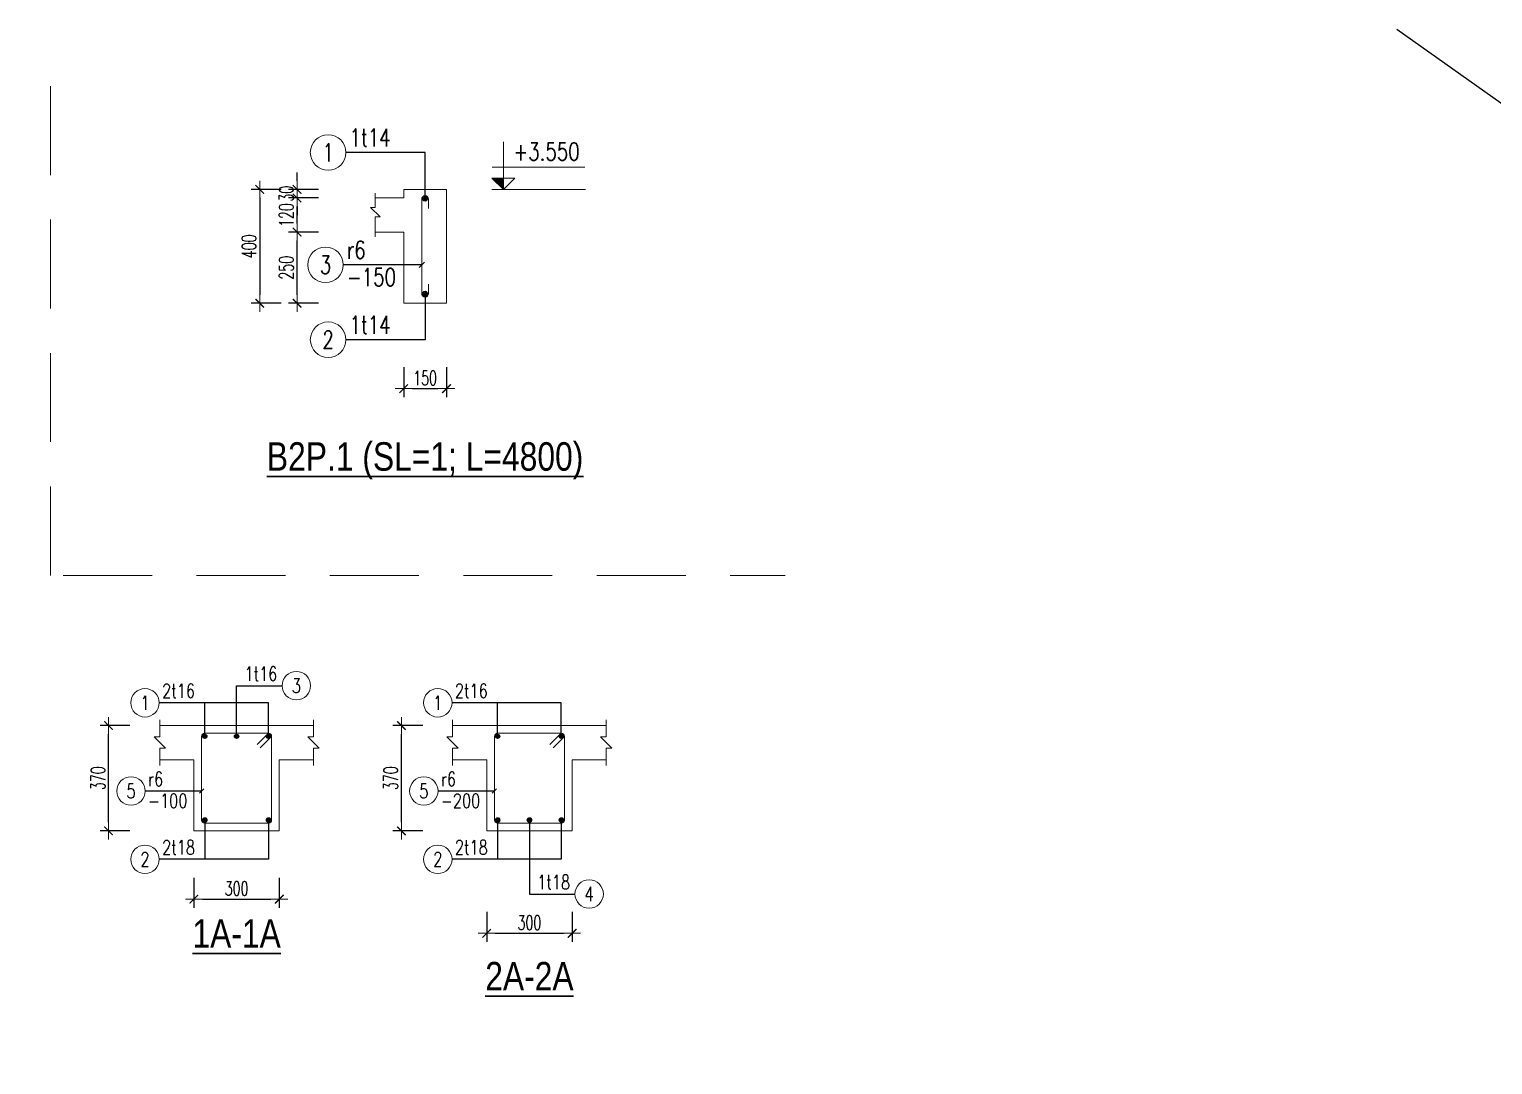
# Model space of a CAD drawing. Header units: millimetres. Extents: x -529861 to -223882, y -171969 to 61504.
# Drawn here: x -459896 to -449611, y -89539 to -82263 of the extents above; entities that cross this region are included whole.
import ezdxf
from ezdxf.enums import TextEntityAlignment as Align

# ---------------------------------------------------------------- set-up
doc = ezdxf.new("R2010")
doc.units = ezdxf.units.MM
doc.header["$LTSCALE"] = 5000
doc.linetypes.add('HIDDEN', pattern=[0.375, 0.25, -0.125])
doc.layers.get('Defpoints').update_dxf_attribs({"color": 143})
for name, color, linetype, lineweight in [('kata_dim', 8, 'Continuous', 15), ('kata_net khuat', 9, 'HIDDEN', 5), ('kata_net manh', 8, 'Continuous', 5), ('kata_net thay', 4, 'Continuous', 20), ('kata_text', 7, 'Continuous', 30), ('kata_thep chu', 1, 'Continuous', 35), ('kata_thep dai', 220, 'Continuous', 20), ('S-dims', 8, 'Continuous', 18)]:
    doc.layers.add(name, color=color, linetype=linetype, lineweight=lineweight)
doc.layers.add('KCS_Plotter', color=11, linetype='Continuous', plot=False)
doc.styles.add('kata_text', font='arial.ttf', dxfattribs={"width": 0.8})
doc.styles.add('vnsimpli', font='vnsimli.shx', dxfattribs={"width": 0.65})
doc.dimstyles.new('kata_dim_20', dxfattribs={"dimscale": 20, "dimtxt": 2.5, "dimasz": 1.5, "dimexe": 1.5, "dimexo": 2.5, "dimtad": 1, "dimdec": 0, "dimzin": 0, "dimdsep": 46, "dimtxsty": 'vnsimpli', "dimblk": 'kata_block_ArchTick', "dimcen": 0.09, "dimdle": 1.2, "dimclrd": 8, "dimclre": 8, "dimclrt": 3, "dimadec": 0, "dimazin": 0, "dimtfac": 1, "dimtdec": 0, "dimtix": 1, "dimtofl": 0, "dimtmove": 0, "dimatfit": 3, "dimfxl": 3.75, "dimfxlon": 1, "dimtolj": 1, "dimtzin": 0, "dimarcsym": 0})
doc.dimstyles.new('kata_dim_25', dxfattribs={"dimscale": 25, "dimtxt": 2.5, "dimasz": 1.5, "dimexe": 1.5, "dimexo": 2.5, "dimtad": 1, "dimdec": 0, "dimzin": 0, "dimdsep": 46, "dimtxsty": 'kata_text', "dimblk": 'kata_block_ArchTick', "dimcen": 0.09, "dimdle": 1.2, "dimclrd": 8, "dimclre": 8, "dimclrt": 3, "dimadec": 0, "dimazin": 0, "dimtfac": 1, "dimtdec": 0, "dimtix": 1, "dimtofl": 0, "dimtmove": 0, "dimatfit": 3, "dimfxl": 3.75, "dimfxlon": 1, "dimtolj": 1, "dimtzin": 0, "dimarcsym": 0})
doc.dimstyles.new('kata_dim_40', dxfattribs={"dimscale": 40, "dimtxt": 2.5, "dimasz": 1.5, "dimexe": 1.5, "dimexo": 2.5, "dimtad": 1, "dimdec": 0, "dimzin": 0, "dimdsep": 46, "dimtxsty": 'vnsimpli', "dimblk": 'kata_block_ArchTick', "dimcen": 0.09, "dimdle": 1.2, "dimclrd": 8, "dimclre": 8, "dimclrt": 3, "dimadec": 0, "dimazin": 0, "dimtfac": 1, "dimtdec": 0, "dimtix": 1, "dimtofl": 0, "dimtmove": 0, "dimatfit": 3, "dimfxl": 3.75, "dimfxlon": 1, "dimtolj": 1, "dimtzin": 0, "dimarcsym": 0})

# ---------------------------------------------------------------- blocks, each defined once
blk = doc.blocks.new('kata_block_ArchTick')
at = {"color": 8}
blk.add_line((1, 0), (-1, 0), dxfattribs=at)
at = {"color": 8, "const_width": 0.15}
blk.add_lwpolyline([(-0.5, -0.5), (0.5, 0.5)], dxfattribs=at)
blk = doc.blocks.new('*D109')
at = {"layer": 'Defpoints', "color": 0, "linetype": 'ByBlock', "ltscale": 1500, "transparency": 16777216}
for p in [(-458738.4506775968, -87895.75851547522), (-458138.4506775968, -87895.75851547522), (-458138.4506775968, -88375.75851547522)]:
    blk.add_point(p, dxfattribs=at)
at = {"layer": 'kata_dim', "color": 8, "linetype": 'ByBlock', "lineweight": -2, "ltscale": 1500, "transparency": 16777216}
for p, q in [((-458738.4506775968, -88225.75851547522), (-458738.4506775968, -88435.75851547522)), ((-458138.4506775968, -88225.75851547522), (-458138.4506775968, -88435.75851547522)), ((-458678.4506775968, -88375.75851547522), (-458198.4506775968, -88375.75851547522))]:
    blk.add_line(p, q, dxfattribs=at)
at = {"layer": 'kata_dim', "color": 8, "linetype": 'ByBlock', "lineweight": -2, "ltscale": 1500, "transparency": 16777216, "xscale": 60, "yscale": 60, "zscale": 60, "rotation": 180}
blk.add_blockref('kata_block_ArchTick', (-458738.4506775968, -88375.75851547522), dxfattribs=at)
at = {"layer": 'kata_dim', "color": 8, "linetype": 'ByBlock', "lineweight": -2, "ltscale": 1500, "transparency": 16777216, "xscale": 60, "yscale": 60, "zscale": 60}
blk.add_blockref('kata_block_ArchTick', (-458138.4506775968, -88375.75851547522), dxfattribs=at)
at = {"layer": 'kata_dim', "color": 3, "linetype": 'ByBlock', "ltscale": 1500, "transparency": 16777216, "insert": (-458438.4506775968, -88300.75851547522), "char_height": 100, "attachment_point": 5, "style": 'vnsimpli'}
blk.add_mtext('\\A1;300', dxfattribs=at)
blk = doc.blocks.new('kata_block_TD')
at = {"color": 6, "linetype": 'ByBlock', "lineweight": -2, "style": 'kata_text', "width": 0.8}
blk.add_attdef('SECTDET2', text='', height=5, dxfattribs=at).set_placement((0, 7.970649532882817), align=Align.CENTER)
at = {"color": 0, "linetype": 'ByBlock', "lineweight": -2, "style": 'kata_text', "width": 0.8}
blk.add_attdef('SECTDET1', text='', height=5, dxfattribs=at).set_placement((0, 1.470649532882817), align=Align.CENTER)
blk = doc.blocks.new('*D110')
at = {"layer": 'Defpoints', "color": 0, "linetype": 'ByBlock', "ltscale": 1500, "transparency": 16777216}
for p in [(-459338.4506775986, -87155.75851547525), (-458738.450677597, -87155.75851547525), (-458738.450677597, -87895.75851547525)]:
    blk.add_point(p, dxfattribs=at)
at = {"layer": 'kata_dim', "color": 8, "linetype": 'ByBlock', "lineweight": -2, "ltscale": 1500, "transparency": 16777216}
for p, q in [((-459188.4506775986, -87155.75851547525), (-459398.4506775986, -87155.75851547525)), ((-459338.4506775986, -87835.75851547525), (-459338.4506775986, -87215.75851547525)), ((-459188.4506775986, -87895.75851547525), (-459398.4506775986, -87895.75851547525))]:
    blk.add_line(p, q, dxfattribs=at)
at = {"layer": 'kata_dim', "color": 8, "linetype": 'ByBlock', "lineweight": -2, "ltscale": 1500, "transparency": 16777216, "xscale": 60, "yscale": 60, "zscale": 60}
for p, rotation in [((-459338.4506775986, -87155.75851547525), 90), ((-459338.4506775986, -87895.75851547525), 270)]:
    blk.add_blockref('kata_block_ArchTick', p, dxfattribs=dict(at, rotation=rotation))
at = {"layer": 'kata_dim', "color": 3, "linetype": 'ByBlock', "ltscale": 1500, "transparency": 16777216, "insert": (-459413.4506775985, -87525.7585154751), "char_height": 100, "attachment_point": 5, "rotation": 90, "style": 'vnsimpli'}
blk.add_mtext('\\A1;370', dxfattribs=at)
blk = doc.blocks.new('kata_block_THEP')
at = {"layer": 'kata_thep chu', "color": 0}
for p, q in [((-0.5, 0), (0.5, 0)), ((-0.3535533905960619, 0.353553390592424), (0.3535533905960619, -0.353553390592424)), ((0.3535533905960619, 0.353553390592424), (-0.3535533905960619, -0.353553390592424)), ((0, 0.5), (0, -0.5))]:
    blk.add_line(p, q, dxfattribs=at)
at = {"layer": 'kata_thep chu', "color": 0, "const_width": 0.08333333333333334}
blk.add_lwpolyline([(-0.5, -1.818989403545856e-12, 1), (0.5000000000145519, -1.818989403545856e-12, 1), (-0.5, -1.818989403545856e-12, 1)], format="xyb", dxfattribs=at)
blk = doc.blocks.new('*U68')
blk.add_circle((-2.5, 0), 2.5)
at = {"layer": 'kata_text', "color": 3, "style": 'vnsimpli', "width": 0.75}
blk.add_attdef('DK1', (0.5, 0.8455043070534884), '', height=2.5, dxfattribs=at)
at = {"layer": 'kata_text', "color": 7, "style": 'vnsimpli', "width": 0.75}
blk.add_attdef('SH2', text='', height=2.5, dxfattribs=at).set_placement((-2.5, 0), align=Align.MIDDLE)
blk = doc.blocks.new('*U54')
blk.add_circle((2.5, 0), 2.5)
at = {"layer": 'kata_text', "color": 3, "style": 'vnsimpli', "width": 0.75}
blk.add_attdef('DK2', text='', height=2.5, dxfattribs=at).set_placement((-0.85, 0.8455043070534884), align=Align.RIGHT)
at = {"layer": 'kata_text', "color": 7, "style": 'vnsimpli', "width": 0.75}
blk.add_attdef('SH3', text='', height=2.5, dxfattribs=at).set_placement((2.5, 0), align=Align.MIDDLE)
blk = doc.blocks.new('*U70')
blk.add_circle((-2.5, 0), 2.5)
at = {"layer": 'kata_text', "color": 3, "style": 'vnsimpli', "width": 0.75}
for tag, p in [('DK1', (0.5, 0.8455043070534884)), ('KC1', (0.5, -2.972544307831413))]:
    blk.add_attdef(tag, p, '', height=2.5, dxfattribs=at)
at = {"layer": 'kata_text', "color": 7, "style": 'vnsimpli', "width": 0.75}
blk.add_attdef('SH2', text='', height=2.5, dxfattribs=at).set_placement((-2.5, 0), align=Align.MIDDLE)
blk = doc.blocks.new('*D112')
at = {"layer": 'Defpoints', "color": 0, "linetype": 'ByBlock', "ltscale": 1500, "transparency": 16777216}
for p in [(-456680.6340097902, -87895.75851547522), (-456080.6340097902, -87895.75851547522), (-456080.6340097902, -88615.75851547522)]:
    blk.add_point(p, dxfattribs=at)
at = {"layer": 'kata_dim', "color": 8, "linetype": 'ByBlock', "lineweight": -2, "ltscale": 1500, "transparency": 16777216}
for p, q in [((-456680.6340097902, -88465.75851547522), (-456680.6340097902, -88675.75851547522)), ((-456080.6340097902, -88465.75851547522), (-456080.6340097902, -88675.75851547522)), ((-456620.6340097902, -88615.75851547522), (-456140.6340097902, -88615.75851547522))]:
    blk.add_line(p, q, dxfattribs=at)
at = {"layer": 'kata_dim', "color": 8, "linetype": 'ByBlock', "lineweight": -2, "ltscale": 1500, "transparency": 16777216, "xscale": 60, "yscale": 60, "zscale": 60, "rotation": 180}
blk.add_blockref('kata_block_ArchTick', (-456680.6340097902, -88615.75851547522), dxfattribs=at)
at = {"layer": 'kata_dim', "color": 8, "linetype": 'ByBlock', "lineweight": -2, "ltscale": 1500, "transparency": 16777216, "xscale": 60, "yscale": 60, "zscale": 60}
blk.add_blockref('kata_block_ArchTick', (-456080.6340097902, -88615.75851547522), dxfattribs=at)
at = {"layer": 'kata_dim', "color": 3, "linetype": 'ByBlock', "ltscale": 1500, "transparency": 16777216, "insert": (-456380.6340097902, -88540.75851547522), "char_height": 100, "attachment_point": 5, "style": 'vnsimpli'}
blk.add_mtext('\\A1;300', dxfattribs=at)
blk = doc.blocks.new('*D111')
at = {"layer": 'Defpoints', "color": 0, "linetype": 'ByBlock', "ltscale": 1500, "transparency": 16777216}
for p in [(-457280.6340097921, -87155.75851547525), (-456680.6340097904, -87155.75851547525), (-456680.6340097904, -87895.75851547525)]:
    blk.add_point(p, dxfattribs=at)
at = {"layer": 'kata_dim', "color": 8, "linetype": 'ByBlock', "lineweight": -2, "ltscale": 1500, "transparency": 16777216}
for p, q in [((-457130.6340097921, -87155.75851547525), (-457340.6340097921, -87155.75851547525)), ((-457280.6340097921, -87835.75851547525), (-457280.6340097921, -87215.75851547525)), ((-457130.6340097921, -87895.75851547525), (-457340.6340097921, -87895.75851547525))]:
    blk.add_line(p, q, dxfattribs=at)
at = {"layer": 'kata_dim', "color": 8, "linetype": 'ByBlock', "lineweight": -2, "ltscale": 1500, "transparency": 16777216, "xscale": 60, "yscale": 60, "zscale": 60}
for p, rotation in [((-457280.6340097921, -87155.75851547525), 90), ((-457280.6340097921, -87895.75851547525), 270)]:
    blk.add_blockref('kata_block_ArchTick', p, dxfattribs=dict(at, rotation=rotation))
at = {"layer": 'kata_dim', "color": 3, "linetype": 'ByBlock', "ltscale": 1500, "transparency": 16777216, "insert": (-457355.634009792, -87525.7585154751), "char_height": 100, "attachment_point": 5, "rotation": 90, "style": 'vnsimpli'}
blk.add_mtext('\\A1;370', dxfattribs=at)
blk = doc.blocks.new('kata_block_CT')
at = {"layer": 'S-dims', "linetype": 'ByBlock', "ltscale": 1500}
blk.add_hatch(color=256, dxfattribs=at).paths.add_polyline_path([(-1.818989403545856e-12, 1.596954857557193), (-1.612010908635057, 1.596954857557193), (-1.818989403545856e-12, -4.547473508864641e-13)])
h = blk.add_hatch(dxfattribs=at)
h.set_pattern_fill('ANSI31', color=256, scale=1.406250541793835, style=0)
h.set_pattern_definition([(45.00000000000001, (-1.818989403545856e-12, 5.002220859751105e-12), (-3.157122508925225, 3.157122508925225), [])])
h.paths.add_polyline_path([(-1.818989403545856e-12, 1.596954857557193), (-1.818989403545856e-12, -4.547473508864641e-13), (1.612010908922457, 1.596954857557193)])
for p, q in [((-1.592704896860596, 3.140833880479022), (11.46947077315235, 3.140833880479022)), ((11.56125648125999, 5.002220859751105e-12), (-1.638695725139769, 5.002220859751105e-12))]:
    blk.add_line(p, q, dxfattribs=at)
for points in [[(-1.818989403545856e-12, 6.694950748643805), (-1.818989403545856e-12, -4.547473508864641e-13)], [(-1.818989403545856e-12, -4.547473508864641e-13), (-1.612010908635057, 1.596954857557193), (-1.818989403545856e-12, 1.596954857557193)], [(-1.818989403545856e-12, -4.547473508864641e-13), (1.612010908922457, 1.596954857557193), (-1.818989403545856e-12, 1.596954857557193)]]:
    blk.add_lwpolyline(points, dxfattribs=at)
at = {"layer": 'S-dims', "color": 3, "style": 'vnsimpli', "width": 0.75}
blk.add_attdef('CT', (1.409564409344966, 4.068271311703484), '', height=2.5, dxfattribs=at)
blk = doc.blocks.new('*D243')
at = {"layer": 'Defpoints', "color": 0, "linetype": 'ByBlock', "ltscale": 1500, "transparency": 16777216}
for p in [(-457263.8222898365, -84188.26718021223), (-456963.8222898365, -84188.26718021223), (-456963.8222898365, -84788.26718021223)]:
    blk.add_point(p, dxfattribs=at)
at = {"layer": 'kata_dim', "color": 8, "linetype": 'ByBlock', "lineweight": -2, "ltscale": 1500, "transparency": 16777216}
for p, q in [((-457263.8222898365, -84638.26718021223), (-457263.8222898365, -84848.26718021223)), ((-456963.8222898365, -84638.26718021223), (-456963.8222898365, -84848.26718021223)), ((-457203.8222898365, -84788.26718021223), (-457023.8222898365, -84788.26718021223))]:
    blk.add_line(p, q, dxfattribs=at)
at = {"layer": 'kata_dim', "color": 8, "linetype": 'ByBlock', "lineweight": -2, "ltscale": 1500, "transparency": 16777216, "xscale": 60, "yscale": 60, "zscale": 60, "rotation": 180}
blk.add_blockref('kata_block_ArchTick', (-457263.8222898365, -84788.26718021223), dxfattribs=at)
at = {"layer": 'kata_dim', "color": 8, "linetype": 'ByBlock', "lineweight": -2, "ltscale": 1500, "transparency": 16777216, "xscale": 60, "yscale": 60, "zscale": 60}
blk.add_blockref('kata_block_ArchTick', (-456963.8222898365, -84788.26718021223), dxfattribs=at)
at = {"layer": 'kata_dim', "color": 3, "linetype": 'ByBlock', "ltscale": 1500, "transparency": 16777216, "insert": (-457113.8222898365, -84713.26718021223), "char_height": 100, "attachment_point": 5, "style": 'vnsimpli'}
blk.add_mtext('\\A1;150', dxfattribs=at)
blk = doc.blocks.new('*D244')
at = {"layer": 'Defpoints', "color": 0, "linetype": 'ByBlock', "ltscale": 1500, "transparency": 16777216}
for p in [(-458013.8222898382, -83688.26718021223), (-457263.8222898365, -83688.26718021223), (-457263.8222898365, -84188.26718021223)]:
    blk.add_point(p, dxfattribs=at)
at = {"layer": 'kata_dim', "color": 8, "linetype": 'ByBlock', "lineweight": -2, "ltscale": 1500, "transparency": 16777216}
for p, q in [((-457863.8222898382, -83688.26718021223), (-458073.8222898382, -83688.26718021223)), ((-458013.8222898382, -84128.26718021223), (-458013.8222898382, -83748.26718021223)), ((-457863.8222898382, -84188.26718021223), (-458073.8222898382, -84188.26718021223))]:
    blk.add_line(p, q, dxfattribs=at)
at = {"layer": 'kata_dim', "color": 8, "linetype": 'ByBlock', "lineweight": -2, "ltscale": 1500, "transparency": 16777216, "xscale": 60, "yscale": 60, "zscale": 60}
for p, rotation in [((-458013.8222898382, -83688.26718021223), 90), ((-458013.8222898382, -84188.26718021223), 270)]:
    blk.add_blockref('kata_block_ArchTick', p, dxfattribs=dict(at, rotation=rotation))
at = {"layer": 'kata_dim', "color": 3, "linetype": 'ByBlock', "ltscale": 1500, "transparency": 16777216, "insert": (-458088.8222898382, -83938.26718021231), "char_height": 100, "attachment_point": 5, "rotation": 90, "style": 'vnsimpli'}
blk.add_mtext('\\A1;250', dxfattribs=at)
blk = doc.blocks.new('*D245')
at = {"layer": 'Defpoints', "color": 0, "linetype": 'ByBlock', "ltscale": 1500, "transparency": 16777216}
for p in [(-458013.8222898382, -83448.26718021223), (-457263.8222898365, -83448.26718021223), (-457263.8222898365, -83688.26718021223)]:
    blk.add_point(p, dxfattribs=at)
at = {"layer": 'kata_dim', "color": 8, "linetype": 'ByBlock', "lineweight": -2, "ltscale": 1500, "transparency": 16777216}
for p, q in [((-457863.8222898382, -83448.26718021223), (-458073.8222898382, -83448.26718021223)), ((-458013.8222898382, -83628.26718021223), (-458013.8222898382, -83508.26718021223)), ((-457863.8222898382, -83688.26718021223), (-458073.8222898382, -83688.26718021223))]:
    blk.add_line(p, q, dxfattribs=at)
at = {"layer": 'kata_dim', "color": 8, "linetype": 'ByBlock', "lineweight": -2, "ltscale": 1500, "transparency": 16777216, "xscale": 60, "yscale": 60, "zscale": 60}
for p, rotation in [((-458013.8222898382, -83448.26718021223), 90), ((-458013.8222898382, -83688.26718021223), 270)]:
    blk.add_blockref('kata_block_ArchTick', p, dxfattribs=dict(at, rotation=rotation))
at = {"layer": 'kata_dim', "color": 3, "linetype": 'ByBlock', "ltscale": 1500, "transparency": 16777216, "insert": (-458088.8222898382, -83568.26718021231), "char_height": 100, "attachment_point": 5, "rotation": 90, "style": 'vnsimpli'}
blk.add_mtext('\\A1;120', dxfattribs=at)
blk = doc.blocks.new('*D246')
at = {"layer": 'Defpoints', "color": 0, "linetype": 'ByBlock', "ltscale": 1500, "transparency": 16777216}
for p in [(-458013.8222898382, -83388.26718021226), (-457263.8222898368, -83388.26718021226), (-457263.8222898368, -83448.26718021226)]:
    blk.add_point(p, dxfattribs=at)
at = {"layer": 'kata_dim', "color": 8, "linetype": 'ByBlock', "lineweight": -2, "ltscale": 1500, "transparency": 16777216}
for p, q in [((-458013.8222898382, -83328.26718021226), (-458013.8222898382, -83268.26718021226)), ((-457863.8222898382, -83388.26718021226), (-458073.8222898382, -83388.26718021226)), ((-457863.8222898382, -83448.26718021226), (-458073.8222898382, -83448.26718021226)), ((-458013.8222898382, -83508.26718021226), (-458013.8222898382, -83568.26718021226))]:
    blk.add_line(p, q, dxfattribs=at)
at = {"layer": 'kata_dim', "color": 8, "linetype": 'ByBlock', "lineweight": -2, "ltscale": 1500, "transparency": 16777216, "xscale": 60, "yscale": 60, "zscale": 60}
for p, rotation in [((-458013.8222898382, -83388.26718021226), 270), ((-458013.8222898382, -83448.26718021226), 90)]:
    blk.add_blockref('kata_block_ArchTick', p, dxfattribs=dict(at, rotation=rotation))
at = {"layer": 'kata_dim', "color": 3, "linetype": 'ByBlock', "ltscale": 1500, "transparency": 16777216, "insert": (-458088.822289838, -83418.26718021212), "char_height": 100, "attachment_point": 5, "rotation": 90, "style": 'vnsimpli'}
blk.add_mtext('\\A1;30', dxfattribs=at)
blk = doc.blocks.new('*D247')
at = {"layer": 'Defpoints', "color": 0, "linetype": 'ByBlock', "ltscale": 1500, "transparency": 16777216}
for p in [(-457263.8222898368, -83388.26718021226), (-458275.8222898382, -84188.26718021226), (-457263.8222898368, -84188.26718021226)]:
    blk.add_point(p, dxfattribs=at)
at = {"layer": 'kata_dim', "color": 8, "linetype": 'ByBlock', "lineweight": -2, "ltscale": 1500, "transparency": 16777216}
for p, q in [((-458125.8222898382, -83388.26718021226), (-458335.8222898382, -83388.26718021226)), ((-458275.8222898382, -83448.26718021226), (-458275.8222898382, -84128.26718021226)), ((-458125.8222898382, -84188.26718021226), (-458335.8222898382, -84188.26718021226))]:
    blk.add_line(p, q, dxfattribs=at)
at = {"layer": 'kata_dim', "color": 8, "linetype": 'ByBlock', "lineweight": -2, "ltscale": 1500, "transparency": 16777216, "xscale": 60, "yscale": 60, "zscale": 60}
for p, rotation in [((-458275.8222898382, -83388.26718021226), 90), ((-458275.8222898382, -84188.26718021226), 270)]:
    blk.add_blockref('kata_block_ArchTick', p, dxfattribs=dict(at, rotation=rotation))
at = {"layer": 'kata_dim', "color": 3, "linetype": 'ByBlock', "ltscale": 1500, "transparency": 16777216, "insert": (-458350.8222898381, -83788.26718021212), "char_height": 100, "attachment_point": 5, "rotation": 90, "style": 'vnsimpli'}
blk.add_mtext('\\A1;400', dxfattribs=at)

msp = doc.modelspace()

# ---------------------------------------------------------------- linework, layer by layer
at = {"layer": 'kata_dim', "linetype": 'ByBlock', "ltscale": 1500}
for points in [[(-458978.4506775968, -87435.75851547522), (-458978.4506775968, -87315.75851547522), (-458938.4506775968, -87315.75851547522), (-459018.4506775968, -87235.75851547522), (-458978.4506775968, -87235.75851547522), (-458978.4506775968, -87115.75851547522)], [(-457898.4506775968, -87435.75851547522), (-457898.4506775968, -87315.75851547522), (-457858.4506775968, -87315.75851547522), (-457938.4506775968, -87235.75851547522), (-457898.4506775968, -87235.75851547522), (-457898.4506775968, -87115.75851547522)], [(-456920.6340097902, -87435.75851547522), (-456920.6340097902, -87315.75851547522), (-456880.6340097902, -87315.75851547522), (-456960.6340097902, -87235.75851547522), (-456920.6340097902, -87235.75851547522), (-456920.6340097902, -87115.75851547522)], [(-455840.6340097902, -87435.75851547522), (-455840.6340097902, -87315.75851547522), (-455800.6340097902, -87315.75851547522), (-455880.6340097902, -87235.75851547522), (-455840.6340097902, -87235.75851547522), (-455840.6340097902, -87115.75851547522)]]:
    msp.add_lwpolyline(points, dxfattribs=at)
at = {"layer": 'kata_net khuat', "ltscale": 0.5}
for p, q in [((-459745.3407174314, -86100.26858858603), (-459745.3407174314, -82512.7687108454)), ((-471845.1049399269, -86100.26858858603), (-454582.6048049783, -86100.26858858603))]:
    msp.add_line(p, q, dxfattribs=at)
at = {"layer": 'kata_net manh', "linetype": 'ByBlock', "ltscale": 1500}
msp.add_lwpolyline([(-457463.8222898365, -83721.60051354555), (-457463.8222898365, -83581.60051354555), (-457430.4889565032, -83581.60051354555), (-457497.1556231698, -83514.93384687886), (-457463.8222898365, -83514.93384687886), (-457463.8222898365, -83414.93384687886)], dxfattribs=at)
at = {"layer": 'kata_net thay', "linetype": 'ByBlock', "ltscale": 1500}
for points in [[(-457463.8222898365, -83448.26718021223), (-457263.8222898365, -83448.26718021223), (-457263.8222898365, -83388.26718021223), (-456963.8222898365, -83388.26718021223), (-456963.8222898365, -83788.26718021223), (-456963.8222898365, -83788.26718021223)], [(-457463.8222898365, -83688.26718021223), (-457263.8222898365, -83688.26718021223), (-457263.8222898365, -84188.26718021223), (-456963.8222898365, -84188.26718021223), (-456963.8222898365, -83788.26718021223), (-456963.8222898365, -83788.26718021223)], [(-458978.4506775968, -87155.75851547522), (-458738.4506775968, -87155.75851547522), (-458738.4506775968, -87155.75851547522), (-458138.4506775968, -87155.75851547522), (-458138.4506775968, -87155.75851547522), (-457898.4506775968, -87155.75851547522)], [(-456920.6340097902, -87155.75851547522), (-456680.6340097902, -87155.75851547522), (-456680.6340097902, -87155.75851547522), (-456080.6340097902, -87155.75851547522), (-456080.6340097902, -87155.75851547522), (-455840.6340097902, -87155.75851547522)], [(-458978.4506775968, -87395.75851547522), (-458738.4506775968, -87395.75851547522), (-458738.4506775968, -87895.75851547522), (-458138.4506775968, -87895.75851547522), (-458138.4506775968, -87395.75851547522), (-457898.4506775968, -87395.75851547522)], [(-456920.6340097902, -87395.75851547522), (-456680.6340097902, -87395.75851547522), (-456680.6340097902, -87895.75851547522), (-456080.6340097902, -87895.75851547522), (-456080.6340097902, -87395.75851547522), (-455840.6340097902, -87395.75851547522)]]:
    msp.add_lwpolyline(points, dxfattribs=at)
at = {"layer": 'kata_thep dai', "linetype": 'ByBlock', "ltscale": 1500}
for points in [[(-457089.8222898365, -83522.26718021223), (-457089.8222898365, -83456.26718021223, 1), (-457137.8222898365, -83456.26718021223), (-457137.8222898365, -84120.26718021223, 1), (-457089.8222898365, -84120.26718021223), (-457089.8222898365, -84054.26718021223)], [(-458294.4506775968, -87289.75851547522), (-458214.4506775968, -87209.75851547522, -0.414213562), (-458192.4506775968, -87231.75851547522), (-458192.4506775968, -87819.75851547522, -0.414213562), (-458214.4506775968, -87841.75851547522), (-458662.4506775968, -87841.75851547522, -0.414213562), (-458684.4506775968, -87819.75851547522), (-458684.4506775968, -87231.75851547522, -0.414213562), (-458662.4506775968, -87209.75851547522), (-458214.4506775968, -87209.75851547522, -0.414213562), (-458192.4506775968, -87231.75851547522), (-458272.4506775968, -87311.75851547522)], [(-456236.6340097902, -87289.75851547522), (-456156.6340097902, -87209.75851547522, -0.414213562), (-456134.6340097902, -87231.75851547522), (-456134.6340097902, -87819.75851547522, -0.414213562), (-456156.6340097902, -87841.75851547522), (-456604.6340097902, -87841.75851547522, -0.414213562), (-456626.6340097902, -87819.75851547522), (-456626.6340097902, -87231.75851547522, -0.414213562), (-456604.6340097902, -87209.75851547522), (-456156.6340097902, -87209.75851547522, -0.414213562), (-456134.6340097902, -87231.75851547522), (-456214.6340097902, -87311.75851547522)]]:
    msp.add_lwpolyline(points, format="xyb", dxfattribs=at)
at = {"layer": 'KCS_Plotter', "linetype": 'ByBlock', "ltscale": 1500}
msp.add_line((-450285.4671735011, -82262.76871084442), (-429285.4671734941, -97112.76822181189), dxfattribs=at)

# ---------------------------------------------------------------- block references
at = {"layer": 'kata_net manh', "linetype": 'ByBlock', "ltscale": 1500}
for name, p, xscale, yscale, zscale, values in [('*U68', (-457670.4622633512, -83128.90890489821), 50, 50, 50, {'SH2': '1', 'DK1': '1t14'}), ('*U70', (-457688.8222898365, -83918.26718021223), 50, 50, 50, {'SH2': '3', 'DK1': 'r6', 'KC1': '-150'}), ('*U68', (-457670.5164066938, -84444.44370909536), 50, 50, 50, {'SH2': '2', 'DK1': '1t14'}), ('*U54', (-458118.4506775968, -86875.75851547522), 40, 40, 40, {'SH3': '3', 'DK2': '1t16'}), ('*U68', (-458982.4506775968, -86995.75851547522), 40, 40, 40, {'SH2': '1', 'DK1': '2t16'}), ('*U68', (-456924.6340097902, -86995.75851547522), 40, 40, 40, {'SH2': '1', 'DK1': '2t16'}), ('*U70', (-459080.4506775968, -87615.75851547522), 40, 40, 40, {'SH2': '5', 'DK1': 'r6', 'KC1': '-100'}), ('*U70', (-457022.6340097902, -87615.75851547522), 40, 40, 40, {'SH2': '5', 'DK1': 'r6', 'KC1': '-200'}), ('*U68', (-458982.4506775968, -88095.75851547522), 40, 40, 40, {'SH2': '2', 'DK1': '2t18'}), ('*U68', (-456924.6340097902, -88095.75851547522), 40, 40, 40, {'SH2': '2', 'DK1': '2t18'}), ('*U54', (-456060.6340097902, -88339.75851547522), 40, 40, 40, {'SH3': '4', 'DK2': '1t18'})]:
    msp.add_blockref(name, p, dxfattribs=dict(at, xscale=xscale, yscale=yscale, zscale=zscale)).add_auto_attribs(values)
at = {"layer": 'kata_text', "linetype": 'ByBlock', "ltscale": 1500}
ref = msp.add_blockref('kata_block_CT', (-456563.8222898365, -83388.26718021223), dxfattribs=dict(at, xscale=50, yscale=50, zscale=50))
ref.add_attrib('CT', '+3.550', (-456493.3440693692, -83184.85361462702), dxfattribs={"layer": '0', "color": 3, "height": 125, "style": 'vnsimpli', "width": 0.75})
ref = msp.add_blockref('kata_block_TD', (-457113.8222898365, -85423.5606848834), dxfattribs=dict(at, xscale=40, yscale=40, zscale=40))
ref.add_attrib('SECTDET1', '%%uB2P.1 (SL=1; L=4800)', dxfattribs={"layer": '0', "color": 0, "linetype": 'ByBlock', "lineweight": -2, "height": 200, "style": 'kata_text', "width": 0.8}).set_placement((-457113.8222898365, -85364.73470356809), align=Align.CENTER)
ref = msp.add_blockref('kata_block_TD', (-458438.4506775968, -88775.75851547522), dxfattribs=dict(at, xscale=40, yscale=40, zscale=40))
ref.add_attrib('SECTDET1', '%%u1A-1A', dxfattribs={"layer": '0', "color": 0, "linetype": 'ByBlock', "lineweight": -2, "height": 200, "style": 'kata_text', "width": 0.8}).set_placement((-458438.4506775968, -88716.9325341599), align=Align.CENTER)
ref = msp.add_blockref('kata_block_TD', (-456380.6340097902, -89075.75851547522), dxfattribs=dict(at, xscale=40, yscale=40, zscale=40))
ref.add_attrib('SECTDET1', '%%u2A-2A', dxfattribs={"layer": '0', "color": 0, "linetype": 'ByBlock', "lineweight": -2, "height": 200, "style": 'kata_text', "width": 0.8}).set_placement((-456380.6340097902, -89016.9325341599), align=Align.CENTER)
at = {"layer": 'kata_thep chu', "color": 3, "linetype": 'ByBlock', "ltscale": 1500, "xscale": 28, "yscale": 28, "zscale": 28}
for p in [(-457113.8222898365, -83452.26718021223), (-457113.8222898365, -84124.26718021223)]:
    msp.add_blockref('kata_block_THEP', p, dxfattribs=at)
at = {"layer": 'kata_thep chu', "linetype": 'ByBlock', "ltscale": 1500}
for p, xscale, yscale, zscale in [((-458662.4506775968, -87231.75851547522), 32, 32, 32), ((-458438.4506775968, -87231.75851547522), 32, 32, 32), ((-458214.4506775968, -87231.75851547522), 32, 32, 32), ((-456604.6340097902, -87231.75851547522), 32, 32, 32), ((-456156.6340097902, -87231.75851547522), 32, 32, 32), ((-458662.4506775968, -87819.75851547522), 36, 36, 36), ((-458214.4506775968, -87819.75851547522), 36, 36, 36), ((-456604.6340097902, -87819.75851547522), 36, 36, 36), ((-456380.6340097902, -87819.75851547522), 36, 36, 36), ((-456156.6340097902, -87819.75851547522), 36, 36, 36)]:
    msp.add_blockref('kata_block_THEP', p, dxfattribs=dict(at, xscale=xscale, yscale=yscale, zscale=zscale))

# ---------------------------------------------------------------- dimensions: what is measured, and where the dimension line sits
at = {"layer": 'kata_dim', "linetype": 'ByBlock', "ltscale": 1500}
for base, p1, p2, picture, middle in [((-458013.8222898382, -83388.26718021226), (-457263.8222898365, -83448.26718021223), (-457263.8222898365, -83388.26718021223), '*D246', (-458088.822289838, -83418.26718021212)), ((-458275.8222898382, -84188.26718021226), (-457263.8222898365, -83388.26718021223), (-457263.8222898365, -84188.26718021223), '*D247', (-458350.8222898381, -83788.26718021212)), ((-458013.8222898382, -83448.26718021223), (-457263.8222898365, -83688.26718021223), (-457263.8222898365, -83448.26718021223), '*D245', (-458088.8222898382, -83568.26718021231)), ((-458013.8222898382, -83688.26718021223), (-457263.8222898365, -84188.26718021223), (-457263.8222898365, -83688.26718021223), '*D244', (-458088.8222898382, -83938.26718021231)), ((-459338.4506775986, -87155.75851547525), (-458738.4506775968, -87895.75851547522), (-458738.4506775968, -87155.75851547522), '*D110', (-459413.4506775985, -87525.7585154751)), ((-457280.6340097921, -87155.75851547525), (-456680.6340097902, -87895.75851547522), (-456680.6340097902, -87155.75851547522), '*D111', (-457355.634009792, -87525.7585154751))]:
    dim = msp.add_linear_dim(base=base, p1=p1, p2=p2, angle=270, dimstyle='kata_dim_40', override={"dimlfac": 0.5}, dxfattribs=at)
    dim.commit()
    dim.dimension.update_dxf_attribs({"geometry": picture, "text_midpoint": middle})
for base, p1, p2, picture, middle in [((-456963.8222898365, -84788.26718021223), (-457263.8222898365, -84188.26718021223), (-456963.8222898365, -84188.26718021223), '*D243', (-457113.8222898365, -84713.26718021223)), ((-458138.4506775968, -88375.75851547522), (-458738.4506775968, -87895.75851547522), (-458138.4506775968, -87895.75851547522), '*D109', (-458438.4506775968, -88300.75851547522)), ((-456080.6340097902, -88615.75851547522), (-456680.6340097902, -87895.75851547522), (-456080.6340097902, -87895.75851547522), '*D112', (-456380.6340097902, -88540.75851547522))]:
    dim = msp.add_linear_dim(base=base, p1=p1, p2=p2, dimstyle='kata_dim_40', override={"dimlfac": 0.5}, dxfattribs=at)
    dim.commit()
    dim.dimension.update_dxf_attribs({"geometry": picture, "text_midpoint": middle})

# ---------------------------------------------------------------- leaders
at = {"layer": 'kata_net manh', "linetype": 'ByBlock', "ltscale": 1500}
for points, dimstyle, override in [([(-457114.4622633512, -83450.90890489821), (-457114.4622633512, -83128.90890489821), (-457670.4622633512, -83128.90890489821)], 'kata_dim_25', {"dimldrblk": 'DotBlank'}), ([(-457137.8222898365, -83918.26718021223), (-457688.8222898365, -83918.26718021223)], 'kata_dim_25', {"dimldrblk": 'Oblique'}), ([(-457114.5164066938, -84122.44370909536), (-457114.5164066938, -84444.44370909536), (-457670.5164066938, -84444.44370909536)], 'kata_dim_25', {"dimldrblk": 'DotBlank'}), ([(-458438.4506775968, -87231.75851547522), (-458438.4506775968, -86875.75851547522), (-458118.4506775968, -86875.75851547522)], 'kata_dim_20', {"dimldrblk": 'DotBlank'}), ([(-458662.4506775968, -87231.75851547522), (-458662.4506775968, -86995.75851547522), (-458982.4506775968, -86995.75851547522)], 'kata_dim_20', {"dimldrblk": 'DotBlank'}), ([(-458214.4506775968, -87231.75851547522), (-458214.4506775968, -86995.75851547522), (-458982.4506775968, -86995.75851547522)], 'kata_dim_20', {"dimldrblk": 'DotBlank'}), ([(-456604.6340097902, -87231.75851547522), (-456604.6340097902, -86995.75851547522), (-456924.6340097902, -86995.75851547522)], 'kata_dim_20', {"dimldrblk": 'DotBlank'}), ([(-456156.6340097902, -87231.75851547522), (-456156.6340097902, -86995.75851547522), (-456924.6340097902, -86995.75851547522)], 'kata_dim_20', {"dimldrblk": 'DotBlank'}), ([(-458684.4506775968, -87615.75851547522), (-459080.4506775968, -87615.75851547522)], 'kata_dim_20', {"dimldrblk": 'Oblique'}), ([(-456626.6340097902, -87615.75851547522), (-457022.6340097902, -87615.75851547522)], 'kata_dim_20', {"dimldrblk": 'Oblique'}), ([(-458662.4506775968, -87819.75851547522), (-458662.4506775968, -88095.75851547522), (-458982.4506775968, -88095.75851547522)], 'kata_dim_20', {"dimldrblk": 'DotBlank'}), ([(-458214.4506775968, -87819.75851547522), (-458214.4506775968, -88095.75851547522), (-458982.4506775968, -88095.75851547522)], 'kata_dim_20', {"dimldrblk": 'DotBlank'}), ([(-456604.6340097902, -87819.75851547522), (-456604.6340097902, -88095.75851547522), (-456924.6340097902, -88095.75851547522)], 'kata_dim_20', {"dimldrblk": 'DotBlank'}), ([(-456156.6340097902, -87819.75851547522), (-456156.6340097902, -88095.75851547522), (-456924.6340097902, -88095.75851547522)], 'kata_dim_20', {"dimldrblk": 'DotBlank'}), ([(-456380.6340097902, -87819.75851547522), (-456380.6340097902, -88339.75851547522), (-456060.6340097902, -88339.75851547522)], 'kata_dim_20', {"dimldrblk": 'DotBlank'})]:
    msp.add_leader(points, dimstyle=dimstyle, override=override, dxfattribs=at)

doc.saveas('drawing.dxf')
